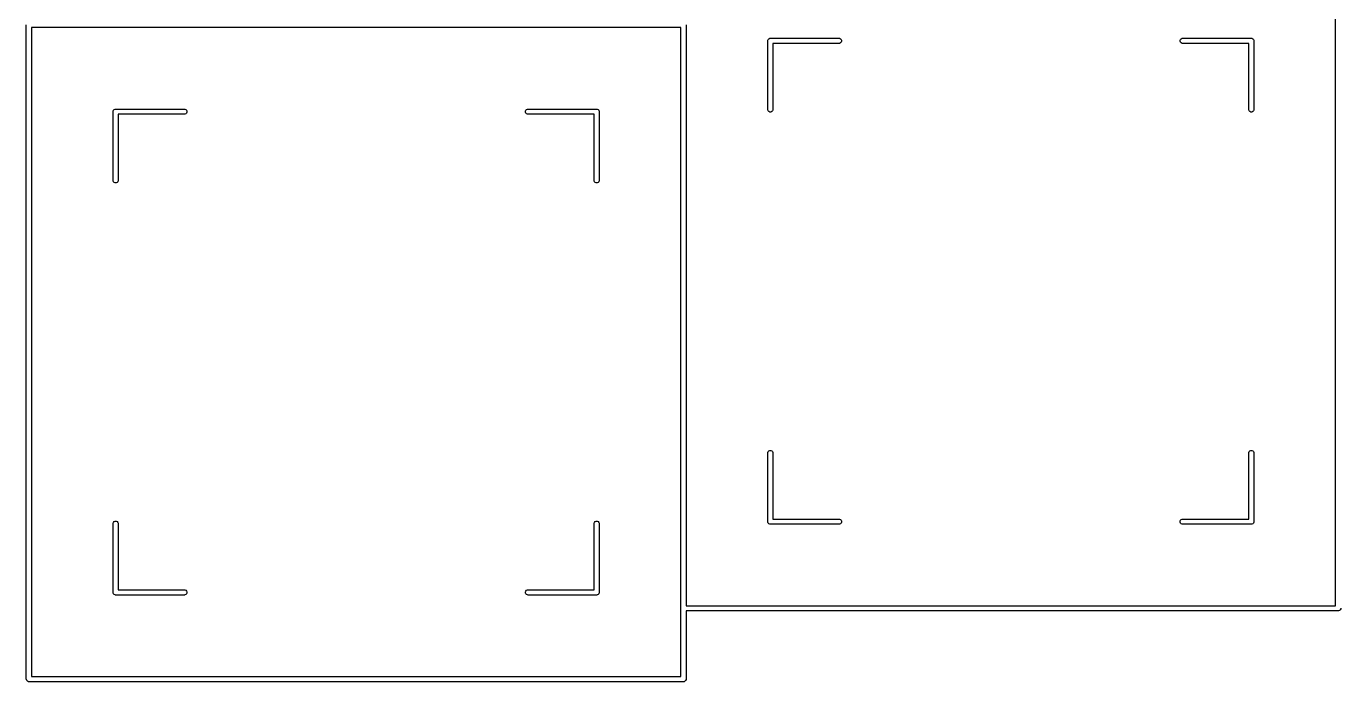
# Model space of a CAD drawing. Extents: x 13 to 301, y -107 to -13.
# Drawn here: x 181.77 to 220.02, y -77.19 to -58.1 of the extents above; entities that cross this region are included whole.
import ezdxf

# ---------------------------------------------------------------- set-up
doc = ezdxf.new("R2010")
doc.units = 0
doc.layers.add('BLACK', color=7, linetype='CONTINUOUS')

msp = doc.modelspace()

# ---------------------------------------------------------------- linework, layer by layer
at = {"layer": 'BLACK', "linetype": 'CONTINUOUS'}
for p, q in [((219.871183, -74.976504), (219.871183, -56.076504)), ((181.771187, -77.115252), (181.771187, -58.065293)), ((200.971187, -58.065252), (200.971187, -74.976504)), ((181.921187, -58.140253), (181.921187, -77.040252)), ((200.821183, -58.140253), (181.921187, -58.140253)), ((200.821183, -75.051504), (200.821183, -58.140253)), ((203.346183, -58.526504), (203.347624, -58.511872)), ((203.347624, -58.511872), (203.358823, -58.484836)), ((203.358823, -58.484836), (203.379515, -58.464144)), ((203.379515, -58.464144), (203.406551, -58.452945)), ((203.406551, -58.452945), (203.421183, -58.451504)), ((203.421183, -58.451504), (205.421183, -58.451504)), ((205.421183, -58.451504), (205.435815, -58.452945)), ((205.435815, -58.452945), (205.462851, -58.464144)), ((205.462851, -58.464144), (205.483543, -58.484836)), ((205.483543, -58.484836), (205.494742, -58.511872)), ((205.494742, -58.511872), (205.494742, -58.541136)), ((215.347624, -58.511872), (215.358823, -58.484836)), ((215.347624, -58.541136), (215.347624, -58.511872)), ((215.358823, -58.484836), (215.379515, -58.464144)), ((215.379515, -58.464144), (215.406551, -58.452945)), ((215.406551, -58.452945), (215.421183, -58.451504)), ((215.421183, -58.451504), (217.421183, -58.451504)), ((217.421183, -58.451504), (217.435815, -58.452945)), ((217.435815, -58.452945), (217.462851, -58.464144)), ((217.462851, -58.464144), (217.483543, -58.484836)), ((217.483543, -58.484836), (217.494742, -58.511872)), ((217.494742, -58.511872), (217.496183, -58.526504)), ((203.346183, -60.526504), (203.346183, -58.526504)), ((205.421183, -58.601504), (203.496183, -58.601504)), ((203.496183, -58.601504), (203.496183, -60.526504)), ((205.435815, -58.600063), (205.421183, -58.601504)), ((205.462851, -58.588864), (205.435815, -58.600063)), ((205.483543, -58.568172), (205.462851, -58.588864)), ((205.494742, -58.541136), (205.483543, -58.568172)), ((215.358823, -58.568172), (215.347624, -58.541136)), ((215.379515, -58.588864), (215.358823, -58.568172)), ((215.406551, -58.600063), (215.379515, -58.588864)), ((215.421183, -58.601504), (215.406551, -58.600063)), ((217.346183, -58.601504), (215.421183, -58.601504)), ((217.346183, -60.526504), (217.346183, -58.601504)), ((217.496183, -58.526504), (217.496183, -60.526504)), ((184.296187, -60.590252), (184.297628, -60.57562)), ((184.296187, -62.590252), (184.296187, -60.590252)), ((184.297628, -60.57562), (184.308827, -60.548584)), ((184.308827, -60.548584), (184.329519, -60.527892)), ((184.329519, -60.527892), (184.356555, -60.516693)), ((184.356555, -60.516693), (184.371187, -60.515252)), ((184.371187, -60.515252), (186.371187, -60.515252)), ((186.371187, -60.665252), (184.446187, -60.665252)), ((184.446187, -60.665252), (184.446187, -62.590252)), ((186.371187, -60.515252), (186.385819, -60.516693)), ((186.385819, -60.663811), (186.371187, -60.665252)), ((186.385819, -60.516693), (186.412855, -60.527892)), ((186.412855, -60.652612), (186.385819, -60.663811)), ((186.412855, -60.527892), (186.433547, -60.548584)), ((186.433547, -60.63192), (186.412855, -60.652612)), ((186.433547, -60.548584), (186.444746, -60.57562)), ((186.444746, -60.604884), (186.433547, -60.63192)), ((186.444746, -60.57562), (186.444746, -60.604884)), ((196.297628, -60.57562), (196.308827, -60.548584)), ((196.297628, -60.604884), (196.297628, -60.57562)), ((196.308827, -60.63192), (196.297628, -60.604884)), ((196.308827, -60.548584), (196.329519, -60.527892)), ((196.329519, -60.652612), (196.308827, -60.63192)), ((196.329519, -60.527892), (196.356555, -60.516693)), ((196.356555, -60.663811), (196.329519, -60.652612)), ((196.356555, -60.516693), (196.371187, -60.515252)), ((196.371187, -60.665252), (196.356555, -60.663811)), ((196.371187, -60.515252), (198.371187, -60.515252)), ((198.296187, -60.665252), (196.371187, -60.665252)), ((198.296187, -62.590252), (198.296187, -60.665252)), ((198.371187, -60.515252), (198.385819, -60.516693)), ((198.385819, -60.516693), (198.412855, -60.527892)), ((198.412855, -60.527892), (198.433547, -60.548584)), ((198.433547, -60.548584), (198.444746, -60.57562)), ((198.444746, -60.57562), (198.446187, -60.590252)), ((198.446187, -60.590252), (198.446187, -62.590252)), ((203.347624, -60.541136), (203.346183, -60.526504)), ((203.358823, -60.568172), (203.347624, -60.541136)), ((203.379515, -60.588864), (203.358823, -60.568172)), ((203.406551, -60.600063), (203.379515, -60.588864)), ((203.435815, -60.600063), (203.406551, -60.600063)), ((203.462851, -60.588864), (203.435815, -60.600063)), ((203.483543, -60.568172), (203.462851, -60.588864)), ((203.494742, -60.541136), (203.483543, -60.568172)), ((203.496183, -60.526504), (203.494742, -60.541136)), ((217.347624, -60.541136), (217.346183, -60.526504)), ((217.358823, -60.568172), (217.347624, -60.541136)), ((217.379515, -60.588864), (217.358823, -60.568172)), ((217.406551, -60.600063), (217.379515, -60.588864)), ((217.435815, -60.600063), (217.406551, -60.600063)), ((217.462851, -60.588864), (217.435815, -60.600063)), ((217.483543, -60.568172), (217.462851, -60.588864)), ((217.494742, -60.541136), (217.483543, -60.568172)), ((217.496183, -60.526504), (217.494742, -60.541136)), ((184.297628, -62.604884), (184.296187, -62.590252)), ((184.308827, -62.63192), (184.297628, -62.604884)), ((184.329519, -62.652612), (184.308827, -62.63192)), ((184.356555, -62.663811), (184.329519, -62.652612)), ((184.385819, -62.663811), (184.356555, -62.663811)), ((184.412855, -62.652612), (184.385819, -62.663811)), ((184.433547, -62.63192), (184.412855, -62.652612)), ((184.444746, -62.604884), (184.433547, -62.63192)), ((184.446187, -62.590252), (184.444746, -62.604884)), ((198.297628, -62.604884), (198.296187, -62.590252)), ((198.308827, -62.63192), (198.297628, -62.604884)), ((198.329519, -62.652612), (198.308827, -62.63192)), ((198.356555, -62.663811), (198.329519, -62.652612)), ((198.385819, -62.663811), (198.356555, -62.663811)), ((198.412855, -62.652612), (198.385819, -62.663811)), ((198.433547, -62.63192), (198.412855, -62.652612)), ((198.444746, -62.604884), (198.433547, -62.63192)), ((198.446187, -62.590252), (198.444746, -62.604884)), ((203.346183, -70.526504), (203.347624, -70.511872)), ((203.346183, -72.526504), (203.346183, -70.526504)), ((203.347624, -70.511872), (203.358823, -70.484836)), ((203.358823, -70.484836), (203.379515, -70.464144)), ((203.379515, -70.464144), (203.406551, -70.452945)), ((203.406551, -70.452945), (203.435815, -70.452945)), ((203.435815, -70.452945), (203.462851, -70.464144)), ((203.462851, -70.464144), (203.483543, -70.484836)), ((203.483543, -70.484836), (203.494742, -70.511872)), ((203.494742, -70.511872), (203.496183, -70.526504)), ((203.496183, -70.526504), (203.496183, -72.451504)), ((217.346183, -70.526504), (217.347624, -70.511872)), ((217.346183, -72.451504), (217.346183, -70.526504)), ((217.347624, -70.511872), (217.358823, -70.484836)), ((217.358823, -70.484836), (217.379515, -70.464144)), ((217.379515, -70.464144), (217.406551, -70.452945)), ((217.406551, -70.452945), (217.435815, -70.452945)), ((217.435815, -70.452945), (217.462851, -70.464144)), ((217.462851, -70.464144), (217.483543, -70.484836)), ((217.483543, -70.484836), (217.494742, -70.511872)), ((217.494742, -70.511872), (217.496183, -70.526504)), ((217.496183, -70.526504), (217.496183, -72.526504)), ((184.296187, -72.590252), (184.297628, -72.57562)), ((184.296187, -74.590252), (184.296187, -72.590252)), ((184.297628, -72.57562), (184.308827, -72.548584)), ((184.308827, -72.548584), (184.329519, -72.527892)), ((184.329519, -72.527892), (184.356555, -72.516693)), ((184.356555, -72.516693), (184.385819, -72.516693)), ((184.385819, -72.516693), (184.412855, -72.527892)), ((184.412855, -72.527892), (184.433547, -72.548584)), ((184.433547, -72.548584), (184.444746, -72.57562)), ((184.444746, -72.57562), (184.446187, -72.590252)), ((184.446187, -72.590252), (184.446187, -74.515252)), ((198.296187, -72.590252), (198.297628, -72.57562)), ((198.296187, -74.515252), (198.296187, -72.590252)), ((198.297628, -72.57562), (198.308827, -72.548584)), ((198.308827, -72.548584), (198.329519, -72.527892)), ((198.329519, -72.527892), (198.356555, -72.516693)), ((198.356555, -72.516693), (198.385819, -72.516693)), ((198.385819, -72.516693), (198.412855, -72.527892)), ((198.412855, -72.527892), (198.433547, -72.548584)), ((198.433547, -72.548584), (198.444746, -72.57562)), ((198.444746, -72.57562), (198.446187, -72.590252)), ((198.446187, -72.590252), (198.446187, -74.590252)), ((203.347624, -72.541136), (203.346183, -72.526504)), ((203.358823, -72.568172), (203.347624, -72.541136)), ((203.379515, -72.588864), (203.358823, -72.568172)), ((203.406551, -72.600063), (203.379515, -72.588864)), ((203.421183, -72.601504), (203.406551, -72.600063)), ((205.421183, -72.601504), (203.421183, -72.601504)), ((203.496183, -72.451504), (205.421183, -72.451504)), ((205.421183, -72.451504), (205.435815, -72.452945)), ((205.435815, -72.600063), (205.421183, -72.601504)), ((205.435815, -72.452945), (205.462851, -72.464144)), ((205.462851, -72.588864), (205.435815, -72.600063)), ((205.462851, -72.464144), (205.483543, -72.484836)), ((205.483543, -72.568172), (205.462851, -72.588864)), ((205.483543, -72.484836), (205.494742, -72.511872)), ((205.494742, -72.541136), (205.483543, -72.568172)), ((205.494742, -72.511872), (205.494742, -72.541136)), ((215.347624, -72.511872), (215.358823, -72.484836)), ((215.347624, -72.541136), (215.347624, -72.511872)), ((215.358823, -72.568172), (215.347624, -72.541136)), ((215.358823, -72.484836), (215.379515, -72.464144)), ((215.379515, -72.588864), (215.358823, -72.568172)), ((215.379515, -72.464144), (215.406551, -72.452945)), ((215.406551, -72.600063), (215.379515, -72.588864)), ((215.406551, -72.452945), (215.421183, -72.451504)), ((215.421183, -72.601504), (215.406551, -72.600063)), ((215.421183, -72.451504), (217.346183, -72.451504)), ((217.421183, -72.601504), (215.421183, -72.601504)), ((217.435815, -72.600063), (217.421183, -72.601504)), ((217.462851, -72.588864), (217.435815, -72.600063)), ((217.483543, -72.568172), (217.462851, -72.588864)), ((217.494742, -72.541136), (217.483543, -72.568172)), ((217.496183, -72.526504), (217.494742, -72.541136)), ((184.446187, -74.515252), (186.371187, -74.515252)), ((186.371187, -74.515252), (186.385819, -74.516693)), ((186.385819, -74.516693), (186.412855, -74.527892)), ((186.412855, -74.527892), (186.433547, -74.548584)), ((186.433547, -74.548584), (186.444746, -74.57562)), ((186.444746, -74.57562), (186.444746, -74.604884)), ((196.297628, -74.57562), (196.308827, -74.548584)), ((196.297628, -74.604884), (196.297628, -74.57562)), ((196.308827, -74.548584), (196.329519, -74.527892)), ((196.329519, -74.527892), (196.356555, -74.516693)), ((196.356555, -74.516693), (196.371187, -74.515252)), ((196.371187, -74.515252), (198.296187, -74.515252)), ((184.297628, -74.604884), (184.296187, -74.590252)), ((184.308827, -74.63192), (184.297628, -74.604884)), ((184.329519, -74.652612), (184.308827, -74.63192)), ((184.356555, -74.663811), (184.329519, -74.652612)), ((184.371187, -74.665252), (184.356555, -74.663811)), ((186.371187, -74.665252), (184.371187, -74.665252)), ((186.385819, -74.663811), (186.371187, -74.665252)), ((186.412855, -74.652612), (186.385819, -74.663811)), ((186.433547, -74.63192), (186.412855, -74.652612)), ((186.444746, -74.604884), (186.433547, -74.63192)), ((196.308827, -74.63192), (196.297628, -74.604884)), ((196.329519, -74.652612), (196.308827, -74.63192)), ((196.356555, -74.663811), (196.329519, -74.652612)), ((196.371187, -74.665252), (196.356555, -74.663811)), ((198.371187, -74.665252), (196.371187, -74.665252)), ((198.385819, -74.663811), (198.371187, -74.665252)), ((198.412855, -74.652612), (198.385819, -74.663811)), ((198.433547, -74.63192), (198.412855, -74.652612)), ((198.444746, -74.604884), (198.433547, -74.63192)), ((198.446187, -74.590252), (198.444746, -74.604884)), ((200.821187, -75.051544), (200.821183, -75.051504)), ((200.821187, -77.040252), (200.821187, -75.051544)), ((200.971187, -74.976504), (219.871183, -74.976504)), ((219.946183, -75.126504), (200.971187, -75.126504)), ((200.971187, -75.126504), (200.971187, -77.115252)), ((219.960815, -75.125063), (219.946183, -75.126504)), ((219.987851, -75.113864), (219.960815, -75.125063)), ((220.008543, -75.093172), (219.987851, -75.113864)), ((220.019742, -75.066136), (220.008543, -75.093172)), ((220.021183, -75.051504), (220.019742, -75.066136)), ((181.772628, -77.129884), (181.771187, -77.115252)), ((181.783827, -77.15692), (181.772628, -77.129884)), ((181.804519, -77.177612), (181.783827, -77.15692)), ((181.831555, -77.188811), (181.804519, -77.177612)), ((181.846187, -77.190252), (181.831555, -77.188811)), ((200.896187, -77.190252), (181.846187, -77.190252)), ((181.921187, -77.040252), (200.821187, -77.040252)), ((200.910819, -77.188811), (200.896187, -77.190252)), ((200.937855, -77.177612), (200.910819, -77.188811)), ((200.958547, -77.15692), (200.937855, -77.177612)), ((200.969746, -77.129884), (200.958547, -77.15692)), ((200.971187, -77.115252), (200.969746, -77.129884))]:
    msp.add_line(p, q, dxfattribs=at)

doc.saveas('drawing.dxf')
